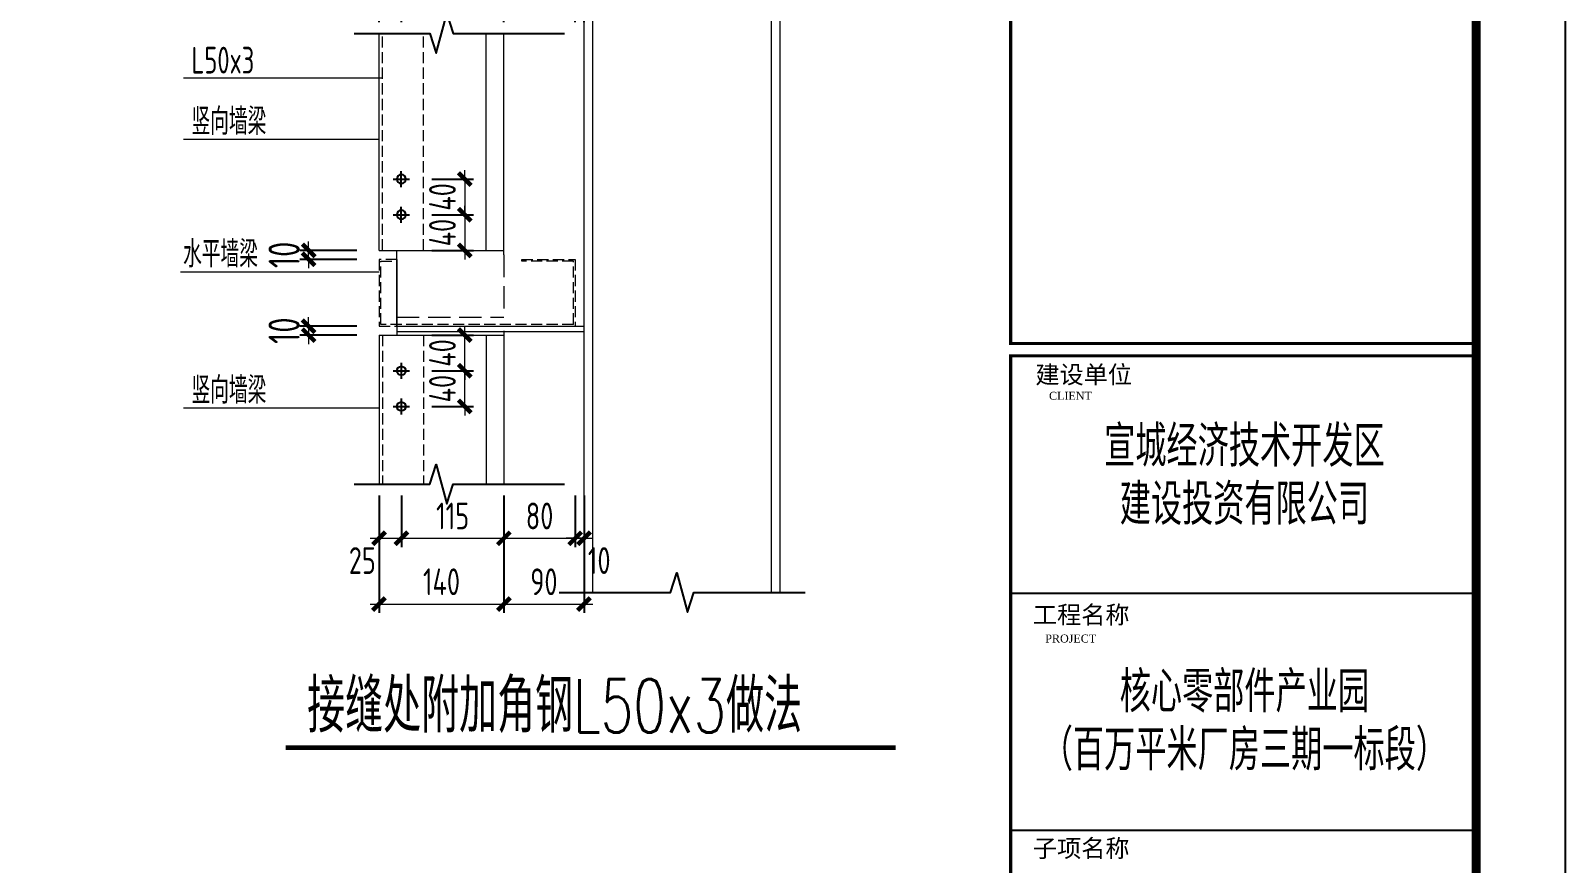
# Model space of a CAD drawing. Extents: x -2746917 to -971774, y -3334247 to -3250358.
# Drawn here: x -1426597 to -1409386, y -3297542 to -3288205 of the extents above; entities that cross this region are included whole.
import ezdxf
from ezdxf.enums import TextEntityAlignment as Align

# ---------------------------------------------------------------- set-up
doc = ezdxf.new("R2010")
doc.units = 0
doc.header["$LTSCALE"] = 1000
doc.header["$MEASUREMENT"] = 0
doc.header["$PDMODE"] = 35
doc.linetypes.add('DASH', pattern=[0.35, 0.25, -0.1])
doc.layers.get('0').update_dxf_attribs({"linetype": 'CONTINUOUS'})
doc.layers.get('Defpoints').update_dxf_attribs({"linetype": 'CONTINUOUS'})
doc.layers.add('BEAM', color=7, linetype='CONTINUOUS', lineweight=13)
for name, color, linetype in [('DIM', 3, 'CONTINUOUS'), ('NUM', 7, 'CONTINUOUS'), ('PUB_TEXT', 7, 'CONTINUOUS'), ('PUB_TITLE', 4, 'CONTINUOUS'), ('TEXT', 7, 'CONTINUOUS'), ('THIN', 7, 'CONTINUOUS'), ('WIN', 3, 'CONTINUOUS')]:
    doc.layers.add(name, color=color, linetype=linetype)
doc.styles.add('GHF', font='times.ttf')
doc.styles.add('hztxt', font='tssdeng.shx', dxfattribs={"width": 0.8, "bigfont": 'tssdchn.shx'})
doc.styles.add('STYLE1', font='simhei.ttf', dxfattribs={"width": 0.8})
doc.styles.add('TSSD_Dimension', font='tssdeng.shx', dxfattribs={"width": 0.75, "bigfont": 'Hztxt.shx'})
doc.styles.add('TSSD_Rein', font='Tssdeng.shx', dxfattribs={"width": 0.75, "bigfont": 'hztxt.shx'})
doc.styles.add('正文', font='romans.shx', dxfattribs={"width": 0.71, "bigfont": 'hztxt.shx'})
doc.dimstyles.new('TSSD_10_100', dxfattribs={"dimtxt": 350, "dimasz": 100, "dimexe": 100, "dimexo": 250, "dimgap": 100, "dimtad": 1, "dimdec": 0, "dimlfac": 0.1, "dimzin": 0, "dimdsep": 46, "dimtxsty": 'TSSD_Dimension', "dimblk": 'ARCHTICK', "dimcen": 0, "dimdle": 100, "dimclrt": 7, "dimadec": 0, "dimazin": 0, "dimtfac": 1, "dimtdec": 0, "dimtix": 1, "dimtmove": 2, "dimatfit": 3, "dimldrblk": 'ARCHTICK', "dimfxl": 1, "dimtolj": 1, "dimtzin": 0, "dimlwd": 5, "dimarcsym": 0})

# ---------------------------------------------------------------- blocks, each defined once
blk = doc.blocks.new('_ArchTick')
at = {"color": 0, "const_width": 0.5}
blk.add_lwpolyline([(-0.71, -0.71), (0.71, 0.71)], dxfattribs=at)
blk = doc.blocks.new('*D2199')
at = {"layer": 'Defpoints', "color": 0}
for p in [(-1422440, -3287629), (-1422690, -3288359), (-1422440, -3288359)]:
    blk.add_point(p, dxfattribs=at)
at = {"layer": 'DIM', "color": 0, "lineweight": -2}
for p, q in [((-1422690, -3288109), (-1422690, -3287529)), ((-1422440, -3288109), (-1422440, -3287529))]:
    blk.add_line(p, q, dxfattribs=at)
at = {"layer": 'DIM', "color": 0, "lineweight": 5}
blk.add_line((-1422790, -3287629), (-1422340, -3287629), dxfattribs=at)
at = {"layer": 'DIM', "color": 0, "lineweight": 5, "xscale": 100, "yscale": 100, "zscale": 100, "rotation": 180}
blk.add_blockref('_ArchTick', (-1422690, -3287629), dxfattribs=at)
at = {"layer": 'DIM', "color": 0, "lineweight": 5, "xscale": 100, "yscale": 100, "zscale": 100}
blk.add_blockref('_ArchTick', (-1422440, -3287629), dxfattribs=at)
at = {"layer": 'DIM', "color": 7, "insert": (-1422878, -3287379), "char_height": 300, "attachment_point": 5, "style": 'TSSD_Dimension'}
blk.add_mtext('\\A1;25', dxfattribs=at)
blk = doc.blocks.new('*D2200')
at = {"layer": 'Defpoints', "color": 0}
for p in [(-1421290, -3287629), (-1422440, -3288359), (-1421290, -3288359)]:
    blk.add_point(p, dxfattribs=at)
at = {"layer": 'DIM', "color": 0, "lineweight": -2}
for p, q in [((-1422440, -3288109), (-1422440, -3287529)), ((-1421290, -3288109), (-1421290, -3287529))]:
    blk.add_line(p, q, dxfattribs=at)
at = {"layer": 'DIM', "color": 0, "lineweight": 5}
blk.add_line((-1422540, -3287629), (-1421190, -3287629), dxfattribs=at)
at = {"layer": 'DIM', "color": 0, "lineweight": 5, "xscale": 100, "yscale": 100, "zscale": 100, "rotation": 180}
blk.add_blockref('_ArchTick', (-1422440, -3287629), dxfattribs=at)
at = {"layer": 'DIM', "color": 0, "lineweight": 5, "xscale": 100, "yscale": 100, "zscale": 100}
blk.add_blockref('_ArchTick', (-1421290, -3287629), dxfattribs=at)
at = {"layer": 'DIM', "color": 7, "insert": (-1421865, -3287379), "char_height": 300, "attachment_point": 5, "style": 'TSSD_Dimension'}
blk.add_mtext('\\A1;115', dxfattribs=at)
blk = doc.blocks.new('*D2201')
at = {"layer": 'Defpoints', "color": 0}
for p in [(-1420490, -3287629), (-1421290, -3288359), (-1420490, -3288359, 173)]:
    blk.add_point(p, dxfattribs=at)
at = {"layer": 'DIM', "color": 0, "lineweight": -2}
for p, q in [((-1421290, -3288109), (-1421290, -3287529)), ((-1420490, -3288109), (-1420490, -3287529))]:
    blk.add_line(p, q, dxfattribs=at)
at = {"layer": 'DIM', "color": 0, "lineweight": 5}
blk.add_line((-1421390, -3287629), (-1420390, -3287629), dxfattribs=at)
at = {"layer": 'DIM', "color": 0, "lineweight": 5, "xscale": 100, "yscale": 100, "zscale": 100, "rotation": 180}
blk.add_blockref('_ArchTick', (-1421290, -3287629), dxfattribs=at)
at = {"layer": 'DIM', "color": 0, "lineweight": 5, "xscale": 100, "yscale": 100, "zscale": 100}
blk.add_blockref('_ArchTick', (-1420490, -3287629), dxfattribs=at)
at = {"layer": 'DIM', "color": 7, "insert": (-1420890, -3287379), "char_height": 300, "attachment_point": 5, "style": 'TSSD_Dimension'}
blk.add_mtext('\\A1;80', dxfattribs=at)
blk = doc.blocks.new('*D2202')
at = {"layer": 'Defpoints', "color": 0}
for p in [(-1420490, -3287629), (-1420490, -3288359), (-1420391, -3288359)]:
    blk.add_point(p, dxfattribs=at)
at = {"layer": 'DIM', "color": 0, "lineweight": -2}
for p, q in [((-1420490, -3288109), (-1420490, -3287529)), ((-1420391, -3288109), (-1420391, -3287529))]:
    blk.add_line(p, q, dxfattribs=at)
at = {"layer": 'DIM', "color": 0, "lineweight": 5}
for p, q in [((-1420490, -3287629), (-1420590, -3287629)), ((-1420391, -3287629), (-1420490, -3287629)), ((-1420391, -3287629), (-1420291, -3287629))]:
    blk.add_line(p, q, dxfattribs=at)
at = {"layer": 'DIM', "color": 0, "lineweight": 5, "xscale": 100, "yscale": 100, "zscale": 100}
blk.add_blockref('_ArchTick', (-1420490, -3287629), dxfattribs=at)
at = {"layer": 'DIM', "color": 0, "lineweight": 5, "xscale": 100, "yscale": 100, "zscale": 100, "rotation": 180}
blk.add_blockref('_ArchTick', (-1420391, -3287629), dxfattribs=at)
at = {"layer": 'DIM', "color": 7, "insert": (-1420221, -3287379), "char_height": 300, "attachment_point": 5, "style": 'TSSD_Dimension'}
blk.add_mtext('\\A1;10', dxfattribs=at)
blk = doc.blocks.new('A$C3073000E')
at = {"layer": 'THIN', "color": 1}
for p, q in [((116, 1), (-172, 1)), ((-28, 145), (-28, -143))]:
    blk.add_line(p, q, dxfattribs=at)
blk.add_circle((-28, 1), 80, dxfattribs=at)
blk = doc.blocks.new('*D2203')
at = {"layer": 'Defpoints', "color": 0}
for p in [(-1422350, -3289869), (-1422350, -3290269), (-1421729, -3290269)]:
    blk.add_point(p, dxfattribs=at)
at = {"layer": 'DIM', "color": 0, "lineweight": 5}
for p, q in [((-1421729, -3289869), (-1421729, -3289769)), ((-1421729, -3289869), (-1421729, -3290269)), ((-1421729, -3290269), (-1421729, -3290369))]:
    blk.add_line(p, q, dxfattribs=at)
at = {"layer": 'DIM', "color": 0, "lineweight": -2}
for p, q in [((-1422100, -3289869), (-1421629, -3289869)), ((-1422100, -3290269), (-1421629, -3290269))]:
    blk.add_line(p, q, dxfattribs=at)
at = {"layer": 'DIM', "color": 0, "lineweight": 5, "xscale": 100, "yscale": 100, "zscale": 100}
for p, rotation in [((-1421729, -3289869), 270), ((-1421729, -3290269), 90)]:
    blk.add_blockref('_ArchTick', p, dxfattribs=dict(at, rotation=rotation))
at = {"layer": 'DIM', "color": 7, "insert": (-1421979, -3290069), "char_height": 300, "attachment_point": 5, "rotation": 90, "style": 'TSSD_Dimension'}
blk.add_mtext('\\A1;40', dxfattribs=at)
blk = doc.blocks.new('*D2204')
at = {"layer": 'Defpoints', "color": 0}
for p in [(-1422350, -3290269), (-1422350, -3290669), (-1421729, -3290669)]:
    blk.add_point(p, dxfattribs=at)
at = {"layer": 'DIM', "color": 0, "lineweight": 5}
for p, q in [((-1421729, -3290269), (-1421729, -3290169)), ((-1421729, -3290269), (-1421729, -3290669)), ((-1421729, -3290669), (-1421729, -3290769))]:
    blk.add_line(p, q, dxfattribs=at)
at = {"layer": 'DIM', "color": 0, "lineweight": -2}
for p, q in [((-1422100, -3290269), (-1421629, -3290269)), ((-1422100, -3290669), (-1421629, -3290669))]:
    blk.add_line(p, q, dxfattribs=at)
at = {"layer": 'DIM', "color": 0, "lineweight": 5, "xscale": 100, "yscale": 100, "zscale": 100}
for p, rotation in [((-1421729, -3290269), 270), ((-1421729, -3290669), 90)]:
    blk.add_blockref('_ArchTick', p, dxfattribs=dict(at, rotation=rotation))
at = {"layer": 'DIM', "color": 7, "insert": (-1421979, -3290469), "char_height": 300, "attachment_point": 5, "rotation": 90, "style": 'TSSD_Dimension'}
blk.add_mtext('\\A1;40', dxfattribs=at)
blk = doc.blocks.new('*D2205')
at = {"layer": 'Defpoints', "color": 0, "ltscale": 1.5}
for p in [(-1423480, -3290669), (-1422690, -3290669), (-1422690, -3290769)]:
    blk.add_point(p, dxfattribs=at)
at = {"layer": 'DIM', "color": 0, "lineweight": -2, "ltscale": 1.5}
for p, q in [((-1422940, -3290669), (-1423580, -3290669)), ((-1422940, -3290769), (-1423580, -3290769))]:
    blk.add_line(p, q, dxfattribs=at)
at = {"layer": 'DIM', "color": 0, "lineweight": 5, "ltscale": 1.5}
for p, q in [((-1423480, -3290669), (-1423480, -3290569)), ((-1423480, -3290769), (-1423480, -3290669)), ((-1423480, -3290769), (-1423480, -3290869))]:
    blk.add_line(p, q, dxfattribs=at)
at = {"layer": 'DIM', "color": 0, "lineweight": 5, "ltscale": 1.5, "xscale": 100, "yscale": 100, "zscale": 100}
for p, rotation in [((-1423480, -3290669), 270), ((-1423480, -3290769), 90)]:
    blk.add_blockref('_ArchTick', p, dxfattribs=dict(at, rotation=rotation))
at = {"layer": 'DIM', "color": 7, "ltscale": 1.5, "insert": (-1423755, -3290719), "char_height": 350, "attachment_point": 5, "rotation": 90, "style": 'TSSD_Dimension'}
blk.add_mtext('\\A1;10', dxfattribs=at)
blk = doc.blocks.new('*D2206')
at = {"layer": 'Defpoints', "color": 0}
for p in [(-1422690, -3293527), (-1421290, -3293527, 173), (-1421290, -3294635)]:
    blk.add_point(p, dxfattribs=at)
at = {"layer": 'DIM', "color": 0, "lineweight": -2}
for p, q in [((-1422690, -3293777), (-1422690, -3294735)), ((-1421290, -3293777), (-1421290, -3294735))]:
    blk.add_line(p, q, dxfattribs=at)
at = {"layer": 'DIM', "color": 0, "lineweight": 5}
blk.add_line((-1422790, -3294635), (-1421190, -3294635), dxfattribs=at)
at = {"layer": 'DIM', "color": 0, "lineweight": 5, "xscale": 100, "yscale": 100, "zscale": 100, "rotation": 180}
blk.add_blockref('_ArchTick', (-1422690, -3294635), dxfattribs=at)
at = {"layer": 'DIM', "color": 0, "lineweight": 5, "xscale": 100, "yscale": 100, "zscale": 100}
blk.add_blockref('_ArchTick', (-1421290, -3294635), dxfattribs=at)
at = {"layer": 'DIM', "color": 7, "insert": (-1421990, -3294385), "char_height": 300, "attachment_point": 5, "style": 'TSSD_Dimension'}
blk.add_mtext('\\A1;140', dxfattribs=at)
blk = doc.blocks.new('*D2207')
at = {"layer": 'Defpoints', "color": 0}
for p in [(-1421290, -3293527), (-1420391, -3293527), (-1420391, -3294635)]:
    blk.add_point(p, dxfattribs=at)
at = {"layer": 'DIM', "color": 0, "lineweight": -2}
for p, q in [((-1421290, -3293777), (-1421290, -3294735)), ((-1420391, -3293777), (-1420391, -3294735))]:
    blk.add_line(p, q, dxfattribs=at)
at = {"layer": 'DIM', "color": 0, "lineweight": 5}
blk.add_line((-1421390, -3294635), (-1420291, -3294635), dxfattribs=at)
at = {"layer": 'DIM', "color": 0, "lineweight": 5, "xscale": 100, "yscale": 100, "zscale": 100, "rotation": 180}
blk.add_blockref('_ArchTick', (-1421290, -3294635), dxfattribs=at)
at = {"layer": 'DIM', "color": 0, "lineweight": 5, "xscale": 100, "yscale": 100, "zscale": 100}
blk.add_blockref('_ArchTick', (-1420391, -3294635), dxfattribs=at)
at = {"layer": 'DIM', "color": 7, "insert": (-1420841, -3294385), "char_height": 300, "attachment_point": 5, "style": 'TSSD_Dimension'}
blk.add_mtext('\\A1;90', dxfattribs=at)
blk = doc.blocks.new('*D2208')
at = {"layer": 'Defpoints', "color": 0}
for p in [(-1422690, -3293167), (-1422440, -3293167), (-1422440, -3293897)]:
    blk.add_point(p, dxfattribs=at)
at = {"layer": 'DIM', "color": 0, "lineweight": -2}
for p, q in [((-1422690, -3293417), (-1422690, -3293997)), ((-1422440, -3293417), (-1422440, -3293997))]:
    blk.add_line(p, q, dxfattribs=at)
at = {"layer": 'DIM', "color": 0, "lineweight": 5}
blk.add_line((-1422790, -3293897), (-1422340, -3293897), dxfattribs=at)
at = {"layer": 'DIM', "color": 0, "lineweight": 5, "xscale": 100, "yscale": 100, "zscale": 100, "rotation": 180}
blk.add_blockref('_ArchTick', (-1422690, -3293897), dxfattribs=at)
at = {"layer": 'DIM', "color": 0, "lineweight": 5, "xscale": 100, "yscale": 100, "zscale": 100}
blk.add_blockref('_ArchTick', (-1422440, -3293897), dxfattribs=at)
at = {"layer": 'DIM', "color": 7, "insert": (-1422878, -3294147), "char_height": 300, "attachment_point": 5, "style": 'TSSD_Dimension'}
blk.add_mtext('\\A1;25', dxfattribs=at)
blk = doc.blocks.new('*D2209')
at = {"layer": 'Defpoints', "color": 0}
for p in [(-1422440, -3293167), (-1421290, -3293167), (-1421290, -3293897)]:
    blk.add_point(p, dxfattribs=at)
at = {"layer": 'DIM', "color": 0, "lineweight": -2}
for p, q in [((-1422440, -3293417), (-1422440, -3293997)), ((-1421290, -3293417), (-1421290, -3293997))]:
    blk.add_line(p, q, dxfattribs=at)
at = {"layer": 'DIM', "color": 0, "lineweight": 5}
blk.add_line((-1422540, -3293897), (-1421190, -3293897), dxfattribs=at)
at = {"layer": 'DIM', "color": 0, "lineweight": 5, "xscale": 100, "yscale": 100, "zscale": 100, "rotation": 180}
blk.add_blockref('_ArchTick', (-1422440, -3293897), dxfattribs=at)
at = {"layer": 'DIM', "color": 0, "lineweight": 5, "xscale": 100, "yscale": 100, "zscale": 100}
blk.add_blockref('_ArchTick', (-1421290, -3293897), dxfattribs=at)
at = {"layer": 'DIM', "color": 7, "insert": (-1421865, -3293647), "char_height": 300, "attachment_point": 5, "style": 'TSSD_Dimension'}
blk.add_mtext('\\A1;115', dxfattribs=at)
blk = doc.blocks.new('*D2210')
at = {"layer": 'Defpoints', "color": 0}
for p in [(-1421290, -3293167), (-1420490, -3293167, 173), (-1420490, -3293897)]:
    blk.add_point(p, dxfattribs=at)
at = {"layer": 'DIM', "color": 0, "lineweight": -2}
for p, q in [((-1421290, -3293417), (-1421290, -3293997)), ((-1420490, -3293417), (-1420490, -3293997))]:
    blk.add_line(p, q, dxfattribs=at)
at = {"layer": 'DIM', "color": 0, "lineweight": 5}
blk.add_line((-1421390, -3293897), (-1420390, -3293897), dxfattribs=at)
at = {"layer": 'DIM', "color": 0, "lineweight": 5, "xscale": 100, "yscale": 100, "zscale": 100, "rotation": 180}
blk.add_blockref('_ArchTick', (-1421290, -3293897), dxfattribs=at)
at = {"layer": 'DIM', "color": 0, "lineweight": 5, "xscale": 100, "yscale": 100, "zscale": 100}
blk.add_blockref('_ArchTick', (-1420490, -3293897), dxfattribs=at)
at = {"layer": 'DIM', "color": 7, "insert": (-1420890, -3293647), "char_height": 300, "attachment_point": 5, "style": 'TSSD_Dimension'}
blk.add_mtext('\\A1;80', dxfattribs=at)
blk = doc.blocks.new('*D2211')
at = {"layer": 'Defpoints', "color": 0}
for p in [(-1420490, -3293167), (-1420391, -3293167), (-1420490, -3293897)]:
    blk.add_point(p, dxfattribs=at)
at = {"layer": 'DIM', "color": 0, "lineweight": -2}
for p, q in [((-1420490, -3293417), (-1420490, -3293997)), ((-1420391, -3293417), (-1420391, -3293997))]:
    blk.add_line(p, q, dxfattribs=at)
at = {"layer": 'DIM', "color": 0, "lineweight": 5}
for p, q in [((-1420490, -3293897), (-1420590, -3293897)), ((-1420391, -3293897), (-1420490, -3293897)), ((-1420391, -3293897), (-1420291, -3293897))]:
    blk.add_line(p, q, dxfattribs=at)
at = {"layer": 'DIM', "color": 0, "lineweight": 5, "xscale": 100, "yscale": 100, "zscale": 100}
blk.add_blockref('_ArchTick', (-1420490, -3293897), dxfattribs=at)
at = {"layer": 'DIM', "color": 0, "lineweight": 5, "xscale": 100, "yscale": 100, "zscale": 100, "rotation": 180}
blk.add_blockref('_ArchTick', (-1420391, -3293897), dxfattribs=at)
at = {"layer": 'DIM', "color": 7, "insert": (-1420221, -3294147), "char_height": 300, "attachment_point": 5, "style": 'TSSD_Dimension'}
blk.add_mtext('\\A1;10', dxfattribs=at)
blk = doc.blocks.new('*D2212')
at = {"layer": 'Defpoints', "color": 0}
for p in [(-1422350, -3292019), (-1421729, -3292019), (-1422350, -3292419)]:
    blk.add_point(p, dxfattribs=at)
at = {"layer": 'DIM', "color": 0, "lineweight": -2}
for p, q in [((-1422100, -3292019), (-1421629, -3292019)), ((-1422100, -3292419), (-1421629, -3292419))]:
    blk.add_line(p, q, dxfattribs=at)
at = {"layer": 'DIM', "color": 0, "lineweight": 5}
for p, q in [((-1421729, -3292019), (-1421729, -3291919)), ((-1421729, -3292419), (-1421729, -3292019)), ((-1421729, -3292419), (-1421729, -3292519))]:
    blk.add_line(p, q, dxfattribs=at)
at = {"layer": 'DIM', "color": 0, "lineweight": 5, "xscale": 100, "yscale": 100, "zscale": 100}
for p, rotation in [((-1421729, -3292019), 270), ((-1421729, -3292419), 90)]:
    blk.add_blockref('_ArchTick', p, dxfattribs=dict(at, rotation=rotation))
at = {"layer": 'DIM', "color": 7, "insert": (-1421979, -3292219), "char_height": 300, "attachment_point": 5, "rotation": 90, "style": 'TSSD_Dimension'}
blk.add_mtext('\\A1;40', dxfattribs=at)
blk = doc.blocks.new('*D2213')
at = {"layer": 'Defpoints', "color": 0}
for p in [(-1422350, -3291619), (-1421729, -3291619), (-1422350, -3292019)]:
    blk.add_point(p, dxfattribs=at)
at = {"layer": 'DIM', "color": 0, "lineweight": 5}
for p, q in [((-1421729, -3291619), (-1421729, -3291519)), ((-1421729, -3292019), (-1421729, -3291619)), ((-1421729, -3292019), (-1421729, -3292119))]:
    blk.add_line(p, q, dxfattribs=at)
at = {"layer": 'DIM', "color": 0, "lineweight": -2}
for p, q in [((-1422100, -3291619), (-1421629, -3291619)), ((-1422100, -3292019), (-1421629, -3292019))]:
    blk.add_line(p, q, dxfattribs=at)
at = {"layer": 'DIM', "color": 0, "lineweight": 5, "xscale": 100, "yscale": 100, "zscale": 100}
for p, rotation in [((-1421729, -3291619), 270), ((-1421729, -3292019), 90)]:
    blk.add_blockref('_ArchTick', p, dxfattribs=dict(at, rotation=rotation))
at = {"layer": 'DIM', "color": 7, "insert": (-1421979, -3291819), "char_height": 300, "attachment_point": 5, "rotation": 90, "style": 'TSSD_Dimension'}
blk.add_mtext('\\A1;40', dxfattribs=at)
blk = doc.blocks.new('*D2214')
at = {"layer": 'Defpoints', "color": 0, "ltscale": 1.5}
for p in [(-1422690, -3291519), (-1423480, -3291619), (-1422690, -3291619)]:
    blk.add_point(p, dxfattribs=at)
at = {"layer": 'DIM', "color": 0, "lineweight": -2, "ltscale": 1.5}
for p, q in [((-1422940, -3291519), (-1423580, -3291519)), ((-1422940, -3291619), (-1423580, -3291619))]:
    blk.add_line(p, q, dxfattribs=at)
at = {"layer": 'DIM', "color": 0, "lineweight": 5, "ltscale": 1.5}
for p, q in [((-1423480, -3291519), (-1423480, -3291419)), ((-1423480, -3291519), (-1423480, -3291619)), ((-1423480, -3291619), (-1423480, -3291719))]:
    blk.add_line(p, q, dxfattribs=at)
at = {"layer": 'DIM', "color": 0, "lineweight": 5, "ltscale": 1.5, "xscale": 100, "yscale": 100, "zscale": 100}
for p, rotation in [((-1423480, -3291519), 270), ((-1423480, -3291619), 90)]:
    blk.add_blockref('_ArchTick', p, dxfattribs=dict(at, rotation=rotation))
at = {"layer": 'DIM', "color": 7, "ltscale": 1.5, "insert": (-1423755, -3291569), "char_height": 350, "attachment_point": 5, "rotation": 90, "style": 'TSSD_Dimension'}
blk.add_mtext('\\A1;10', dxfattribs=at)
blk = doc.blocks.new('A$C440D491C')
at = {"layer": 'PUB_TITLE', "color": 4}
for p, q in [((82879, 21662), (88100, 21662)), ((82879, 19003), (88100, 19003))]:
    blk.add_line(p, q, dxfattribs=at)
at = {"layer": 'PUB_TITLE'}
blk.add_lwpolyline([(0, 0), (0, 42000), (89100, 42000), (89100, 0)], close=True, dxfattribs=at)
at = {"layer": 'PUB_TITLE', "const_width": 100}
blk.add_lwpolyline([(88100, 1000), (88100, 41000), (713, 41000), (713, 1000), (88100, 1000)], dxfattribs=at)
at = {"layer": 'PUB_TITLE', "color": 4, "const_width": 35.1}
for points in [[(82879, 30099), (88100, 30099), (88100, 24461), (82879, 24461)], [(82879, 24321), (88100, 24321), (88100, 13093), (82879, 13093)]]:
    blk.add_lwpolyline(points, close=True, dxfattribs=at)
at = {"layer": 'PUB_TEXT'}
for s, height, style, p in [('建设单位', 198.6, 'STYLE1', (83157, 24012)), ('CLIENT', 89.4, 'GHF', (83310, 23829)), ('工程名称', 198.6, 'STYLE1', (83129, 21319)), ('PROJECT', 89.4, 'GHF', (83268, 21107)), ('子项名称', 198.6, 'STYLE1', (83129, 18700))]:
    blk.add_text(s, height=height, dxfattribs=dict(at, style=style)).set_placement(p)
at = {"layer": 'WIN', "color": 6, "style": 'hztxt', "width": 0.8}
for s, p in [('宣城经济技术开发区', (85501, 23079)), ('建设投资有限公司', (85501, 22427)), ('核心零部件产业园', (85501, 20325)), ('（百万平米厂房三期一标段）', (85501, 19673))]:
    blk.add_text(s, height=460, dxfattribs=at).set_placement(p, align=Align.CENTER)

msp = doc.modelspace()

# ---------------------------------------------------------------- linework, layer by layer
at = {"layer": 'BEAM', "linetype": 'ByBlock'}
for p, q in [((-1420390.93, -3294505.17), (-1420390.93, -3287201.14)), ((-1420290.93, -3294505.17), (-1420290.93, -3287201.14)), ((-1418290.32, -3294505.17), (-1418290.32, -3287201.14)), ((-1418190.32, -3294505.17), (-1418190.32, -3287201.14)), ((-1422690.45, -3290669.41), (-1422690.45, -3288236.95)), ((-1421490.45, -3290669.41), (-1421490.45, -3288236.95)), ((-1421290.45, -3290719.41), (-1421290.45, -3288236.95)), ((-1422690.45, -3290669.41), (-1421290.45, -3290669.41)), ((-1422490.45, -3291519.41), (-1422490.45, -3290669.41)), ((-1422490.45, -3290769.41), (-1422490.45, -3291619.41)), ((-1422490.45, -3291519.41), (-1420390.93, -3291519.41)), ((-1422490.45, -3291519.41), (-1422490.45, -3291579.41)), ((-1421290.45, -3291569.41), (-1421290.45, -3293289.07)), ((-1422690.45, -3291619.41), (-1421290.45, -3291619.41)), ((-1422690.45, -3291619.41), (-1422690.45, -3293289.07)), ((-1422490.45, -3291579.41), (-1420390.93, -3291579.41)), ((-1421490.45, -3291619.41), (-1421490.45, -3293289.07))]:
    msp.add_line(p, q, dxfattribs=at)
at = {"layer": 'BEAM', "color": 251, "linetype": 'DASH', "ltscale": 0.5}
for p, q in [((-1422650.45, -3290669.41), (-1422650.45, -3288236.95)), ((-1422190.45, -3290669.41), (-1422190.45, -3288236.95)), ((-1422490.45, -3290769.41), (-1422690.45, -3290769.41)), ((-1422690.45, -3290769.41), (-1422690.45, -3291519.41)), ((-1422670.45, -3291499.41), (-1422670.45, -3290789.41)), ((-1422670.45, -3290789.41), (-1422490.45, -3290789.41)), ((-1422490.45, -3290789.41), (-1422490.45, -3290769.41)), ((-1421090.45, -3290789.41), (-1421090.45, -3290769.41)), ((-1421090.45, -3290769.41), (-1420490.45, -3290769.41)), ((-1420510.45, -3290789.41), (-1421090.45, -3290789.41)), ((-1420510.45, -3291499.41), (-1420510.45, -3290789.41)), ((-1420490.45, -3290769.41), (-1420490.45, -3291519.41)), ((-1422690.45, -3291519.41), (-1420490.45, -3291519.41)), ((-1420510.45, -3291499.41), (-1422670.45, -3291499.41)), ((-1422650.45, -3291619.41), (-1422650.45, -3293289.07)), ((-1422190.45, -3291619.41), (-1422190.45, -3293289.07))]:
    msp.add_line(p, q, dxfattribs=at)
at = {"layer": 'BEAM', "linetype": 'DASH'}
for p in [(-1421290.45, -3290719.41), (-1422490.45, -3291419.41)]:
    msp.add_line(p, (-1421290.45, -3291419.41), dxfattribs=at)
at = {"layer": 'NUM', "const_width": 50, "elevation": -288}
msp.add_lwpolyline([(-1423738.24, -3296245.62), (-1416896.47, -3296245.62)], dxfattribs=at)
at = {"layer": 'TEXT', "lineweight": 9}
for p, q in [((-1424882.91, -3288733.73), (-1422650.45, -3288733.73)), ((-1424882.91, -3289421.34), (-1422690.45, -3289421.34)), ((-1424918.48, -3290908.86), (-1422690.45, -3290908.86)), ((-1424882.91, -3292435.22), (-1422690.45, -3292435.22))]:
    msp.add_line(p, q, dxfattribs=at)
at = {"layer": 'THIN', "elevation": -172.8}
for points in [[(-1422970.45, -3288236.95), (-1422120.45, -3288236.95), (-1422050.45, -3288456.95), (-1421930.45, -3288016.95), (-1421860.45, -3288236.95), (-1420610.45, -3288236.95)], [(-1422970.45, -3293289.07), (-1422120.45, -3293289.07), (-1422050.45, -3293069.07), (-1421930.45, -3293509.07), (-1421860.45, -3293289.07), (-1420610.45, -3293289.07)]]:
    msp.add_lwpolyline(points, dxfattribs=at)
at = {"layer": 'THIN'}
msp.add_lwpolyline([(-1420670.93, -3294505.17), (-1419420.62, -3294505.17), (-1419350.62, -3294285.17), (-1419230.62, -3294725.17), (-1419160.62, -3294505.17), (-1417910.32, -3294505.17)], dxfattribs=at)

# ---------------------------------------------------------------- block references
at = {"ltscale": 1.5}
msp.add_blockref('A$C440D491C', (-1498486.17, -3316173.05), dxfattribs=at)
at = {"layer": 'BEAM', "linetype": 'ByBlock', "yscale": 0.6299999998882413, "zscale": 0.6299999999999955, "rotation": 90}
for p, xscale in [((-1422439.9, -3289887.24), -0.6299999998882413), ((-1422439.9, -3290287.24), -0.6299999998882413), ((-1422439.9, -3292001.58), 0.6299999998882413), ((-1422439.9, -3292401.58), 0.6299999998882413)]:
    msp.add_blockref('A$C3073000E', p, dxfattribs=dict(at, xscale=xscale))

# ---------------------------------------------------------------- texts
at = {"layer": 'TEXT', "lineweight": 9}
for s, height, style, width, p in [('L50x3', 300, 'TSSD_Rein', 0.7, (-1424793.78, -3288685.22, 58.52)), ('竖向墙梁', 300, 'TSSD_Rein', 0.7, (-1424793.78, -3289372.83, 58.52)), ('水平墙梁', 300, 'TSSD_Rein', 0.7, (-1424888, -3290860.35, 58.52)), ('竖向墙梁', 300, 'TSSD_Rein', 0.7, (-1424793.78, -3292386.71, 58.52)), ('接缝处附加角钢L50x3做法', 600.008, '正文', 0.71, (-1423495.94, -3296075.95, -288))]:
    msp.add_text(s, height=height, dxfattribs=dict(at, style=style, width=width)).set_placement(p)

# ---------------------------------------------------------------- dimensions: what is measured, and where the dimension line sits
at = {"layer": 'DIM'}
for base, p1, p2, picture, middle in [((-1422440.45, -3287629.41, -172.8), (-1422690.45, -3288358.69, -172.8), (-1422440.45, -3288358.69, -172.8), '*D2199', (-1422877.56, -3287379.41, -172.8)), ((-1420490.45, -3287629.41, -172.8), (-1420390.93, -3288358.69, -172.8), (-1420490.45, -3288358.69, -172.8), '*D2202', (-1420221.12, -3287379.41, -172.8)), ((-1422440.45, -3293896.61, -172.8), (-1422690.45, -3293167.33, -172.8), (-1422440.45, -3293167.33, -172.8), '*D2208', (-1422877.56, -3294146.61, -172.8)), ((-1420490.45, -3293896.61, -172.8), (-1420390.93, -3293167.33, -172.8), (-1420490.45, -3293167.33, -172.8), '*D2211', (-1420221.12, -3294146.61, -172.8))]:
    dim = msp.add_linear_dim(base=base, p1=p1, p2=p2, angle=180, dimstyle='TSSD_10_100', override={"dimtxt": 300}, dxfattribs=at)
    dim.commit()
    dim.dimension.update_dxf_attribs({"geometry": picture, "text_midpoint": middle, "dimtype": 160})
for base, p1, p2, angle, picture, middle in [((-1421290.45, -3287629.41, -172.8), (-1422440.45, -3288358.69, -172.8), (-1421290.45, -3288358.69, -172.8), 180, '*D2200', (-1421865.45, -3287379.41, -172.8)), ((-1420490.45, -3287629.41, -172.8), (-1421290.45, -3288358.69, -172.8), (-1420490.45, -3288358.69), 180, '*D2201', (-1420890.45, -3287379.41, -172.8)), ((-1421728.68, -3290269.41), (-1422349.73, -3289869.41), (-1422349.73, -3290269.41), 90, '*D2203', (-1421978.68, -3290069.41)), ((-1421728.68, -3290669.41), (-1422349.73, -3290269.41), (-1422349.73, -3290669.41), 90, '*D2204', (-1421978.68, -3290469.41)), ((-1421728.68, -3291619.41), (-1422349.73, -3292019.41), (-1422349.73, -3291619.41), 270, '*D2213', (-1421978.68, -3291819.41)), ((-1421728.68, -3292019.41), (-1422349.73, -3292419.41), (-1422349.73, -3292019.41), 270, '*D2212', (-1421978.68, -3292219.41)), ((-1421290.45, -3293896.61, -172.8), (-1422440.45, -3293167.33, -172.8), (-1421290.45, -3293167.33, -172.8), 180, '*D2209', (-1421865.45, -3293646.61, -172.8)), ((-1420490.45, -3293896.61, -172.8), (-1421290.45, -3293167.33, -172.8), (-1420490.45, -3293167.33), 180, '*D2210', (-1420890.45, -3293646.61, -172.8)), ((-1421290.45, -3294634.85, -172.8), (-1422690.45, -3293527.23, -172.8), (-1421290.45, -3293527.23), 180, '*D2206', (-1421990.45, -3294384.85, -172.8)), ((-1420390.93, -3294634.85, -172.8), (-1421290.45, -3293527.23, -172.8), (-1420390.93, -3293527.23, -172.8), 180, '*D2207', (-1420840.69, -3294384.85, -172.8))]:
    dim = msp.add_linear_dim(base=base, p1=p1, p2=p2, angle=angle, dimstyle='TSSD_10_100', override={"dimtxt": 300}, dxfattribs=at)
    dim.commit()
    dim.dimension.update_dxf_attribs({"geometry": picture, "text_midpoint": middle})
at = {"layer": 'DIM', "ltscale": 1.5}
for base, p1, p2, angle, picture, middle in [((-1423480.02, -3290669.41), (-1422690.45, -3290769.41), (-1422690.45, -3290669.41), 90, '*D2205', (-1423755.02, -3290719.41)), ((-1423480.02, -3291619.41), (-1422690.45, -3291519.41), (-1422690.45, -3291619.41), 270, '*D2214', (-1423755.02, -3291569.41))]:
    dim = msp.add_linear_dim(base=base, p1=p1, p2=p2, angle=angle, dimstyle='TSSD_10_100', dxfattribs=at)
    dim.commit()
    dim.dimension.update_dxf_attribs({"geometry": picture, "text_midpoint": middle})

doc.saveas('drawing.dxf')
